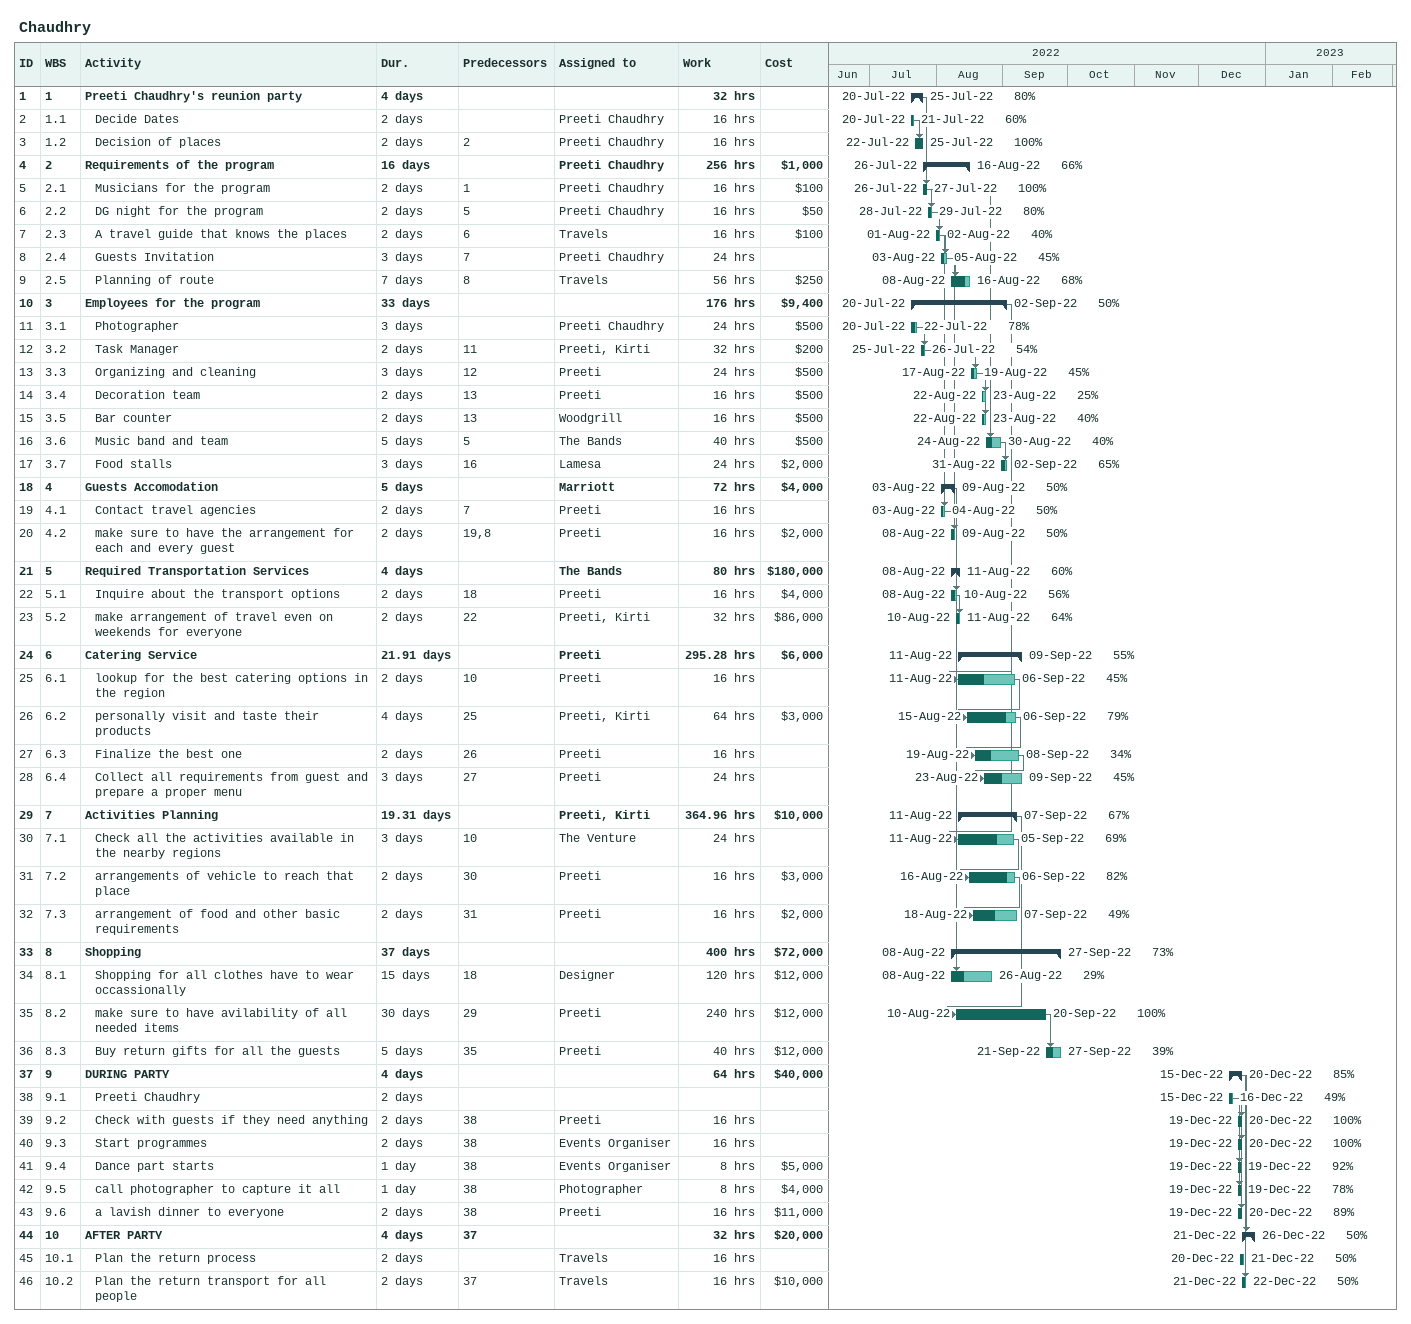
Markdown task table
Chaudhry

| ID | WBS | Task | Duration | Start | Finish | Predecessors | Resources | % complete | Work (h) | Cost ($) |
|---|---|---|---|---|---|---|---|---|---|---|
| 1 | 1 | **Preeti Chaudhry's reunion party** | 4d | 2022-07-20 | 2022-07-25 |  |  | 80 | 32 |  |
| 2 | 1.1 | Decide Dates | 2d | 2022-07-20 | 2022-07-21 |  | Preeti Chaudhry | 60 | 16 |  |
| 3 | 1.2 | Decision of places | 2d | 2022-07-22 | 2022-07-25 | 2 | Preeti Chaudhry | 100 | 16 |  |
| 4 | 2 | **Requirements of the program** | 16d | 2022-07-26 | 2022-08-16 |  | Preeti Chaudhry | 66 | 256 | 1000 |
| 5 | 2.1 | Musicians for the program | 2d | 2022-07-26 | 2022-07-27 | 1 | Preeti Chaudhry | 100 | 16 | 100 |
| 6 | 2.2 | DG night for the program | 2d | 2022-07-28 | 2022-07-29 | 5 | Preeti Chaudhry | 80 | 16 | 50 |
| 7 | 2.3 | A travel guide that knows the places | 2d | 2022-08-01 | 2022-08-02 | 6 | Travels | 40 | 16 | 100 |
| 8 | 2.4 | Guests Invitation | 3d | 2022-08-03 | 2022-08-05 | 7 | Preeti Chaudhry | 45 | 24 |  |
| 9 | 2.5 | Planning of route | 7d | 2022-08-08 | 2022-08-16 | 8 | Travels | 68 | 56 | 250 |
| 10 | 3 | **Employees for the program** | 33d | 2022-07-20 | 2022-09-02 |  |  | 50 | 176 | 9400 |
| 11 | 3.1 | Photographer | 3d | 2022-07-20 | 2022-07-22 |  | Preeti Chaudhry | 78 | 24 | 500 |
| 12 | 3.2 | Task Manager | 2d | 2022-07-25 | 2022-07-26 | 11 | Preeti, Kirti | 54 | 32 | 200 |
| 13 | 3.3 | Organizing and cleaning | 3d | 2022-08-17 | 2022-08-19 | 12 | Preeti | 45 | 24 | 500 |
| 14 | 3.4 | Decoration team | 2d | 2022-08-22 | 2022-08-23 | 13 | Preeti | 25 | 16 | 500 |
| 15 | 3.5 | Bar counter | 2d | 2022-08-22 | 2022-08-23 | 13 | Woodgrill | 40 | 16 | 500 |
| 16 | 3.6 | Music band and team | 5d | 2022-08-24 | 2022-08-30 | 5 | The Bands | 40 | 40 | 500 |
| 17 | 3.7 | Food stalls | 3d | 2022-08-31 | 2022-09-02 | 16 | Lamesa | 65 | 24 | 2000 |
| 18 | 4 | **Guests Accomodation** | 5d | 2022-08-03 | 2022-08-09 |  | Marriott | 50 | 72 | 4000 |
| 19 | 4.1 | Contact travel agencies | 2d | 2022-08-03 | 2022-08-04 | 7 | Preeti | 50 | 16 |  |
| 20 | 4.2 | make sure to have the arrangement for each and every guest | 2d | 2022-08-08 | 2022-08-09 | 19, 8 | Preeti | 50 | 16 | 2000 |
| 21 | 5 | **Required Transportation Services** | 4d | 2022-08-08 | 2022-08-11 |  | The Bands | 60 | 80 | 180000 |
| 22 | 5.1 | Inquire about the transport options | 2d | 2022-08-08 | 2022-08-10 | 18 | Preeti | 56 | 16 | 4000 |
| 23 | 5.2 | make arrangement of travel even on weekends for everyone | 2d | 2022-08-10 | 2022-08-11 | 22 | Preeti, Kirti | 64 | 32 | 86000 |
| 24 | 6 | **Catering Service** | 21.91d | 2022-08-11 | 2022-09-09 |  | Preeti | 55 | 295.28 | 6000 |
| 25 | 6.1 | lookup for the best catering options in the region | 2d | 2022-08-11 | 2022-09-06 | 10 | Preeti | 45 | 16 |  |
| 26 | 6.2 | personally visit and taste their products | 4d | 2022-08-15 | 2022-09-06 | 25 | Preeti, Kirti | 79 | 64 | 3000 |
| 27 | 6.3 | Finalize the best one | 2d | 2022-08-19 | 2022-09-08 | 26 | Preeti | 34 | 16 |  |
| 28 | 6.4 | Collect all requirements from guest and prepare a proper menu | 3d | 2022-08-23 | 2022-09-09 | 27 | Preeti | 45 | 24 |  |
| 29 | 7 | **Activities Planning** | 19.31d | 2022-08-11 | 2022-09-07 |  | Preeti, Kirti | 67 | 364.96 | 10000 |
| 30 | 7.1 | Check all the activities available in the nearby regions | 3d | 2022-08-11 | 2022-09-05 | 10 | The Venture | 69 | 24 |  |
| 31 | 7.2 | arrangements of vehicle to reach that place | 2d | 2022-08-16 | 2022-09-06 | 30 | Preeti | 82 | 16 | 3000 |
| 32 | 7.3 | arrangement of food and other basic requirements | 2d | 2022-08-18 | 2022-09-07 | 31 | Preeti | 49 | 16 | 2000 |
| 33 | 8 | **Shopping** | 37d | 2022-08-08 | 2022-09-27 |  |  | 73 | 400 | 72000 |
| 34 | 8.1 | Shopping for all clothes have to wear occassionally | 15d | 2022-08-08 | 2022-08-26 | 18 | Designer | 29 | 120 | 12000 |
| 35 | 8.2 | make sure to have avilability of all needed items | 30d | 2022-08-10 | 2022-09-20 | 29 | Preeti | 100 | 240 | 12000 |
| 36 | 8.3 | Buy return gifts for all the guests | 5d | 2022-09-21 | 2022-09-27 | 35 | Preeti | 39 | 40 | 12000 |
| 37 | 9 | **DURING PARTY** | 4d | 2022-12-15 | 2022-12-20 |  |  | 85 | 64 | 40000 |
| 38 | 9.1 | Preeti Chaudhry | 2d | 2022-12-15 | 2022-12-16 |  |  | 49 |  |  |
| 39 | 9.2 | Check with guests if they need anything | 2d | 2022-12-19 | 2022-12-20 | 38 | Preeti | 100 | 16 |  |
| 40 | 9.3 | Start programmes | 2d | 2022-12-19 | 2022-12-20 | 38 | Events Organiser | 100 | 16 |  |
| 41 | 9.4 | Dance part starts | 1d | 2022-12-19 | 2022-12-19 | 38 | Events Organiser | 92 | 8 | 5000 |
| 42 | 9.5 | call photographer to capture it all | 1d | 2022-12-19 | 2022-12-19 | 38 | Photographer | 78 | 8 | 4000 |
| 43 | 9.6 | a lavish dinner to everyone | 2d | 2022-12-19 | 2022-12-20 | 38 | Preeti | 89 | 16 | 11000 |
| 44 | 10 | **AFTER PARTY** | 4d | 2022-12-21 | 2022-12-26 | 37 |  | 50 | 32 | 20000 |
| 45 | 10.1 | Plan the return process | 2d | 2022-12-20 | 2022-12-21 |  | Travels | 50 | 16 |  |
| 46 | 10.2 | Plan the return transport for all people | 2d | 2022-12-21 | 2022-12-22 | 37 | Travels | 50 | 16 | 10000 |
